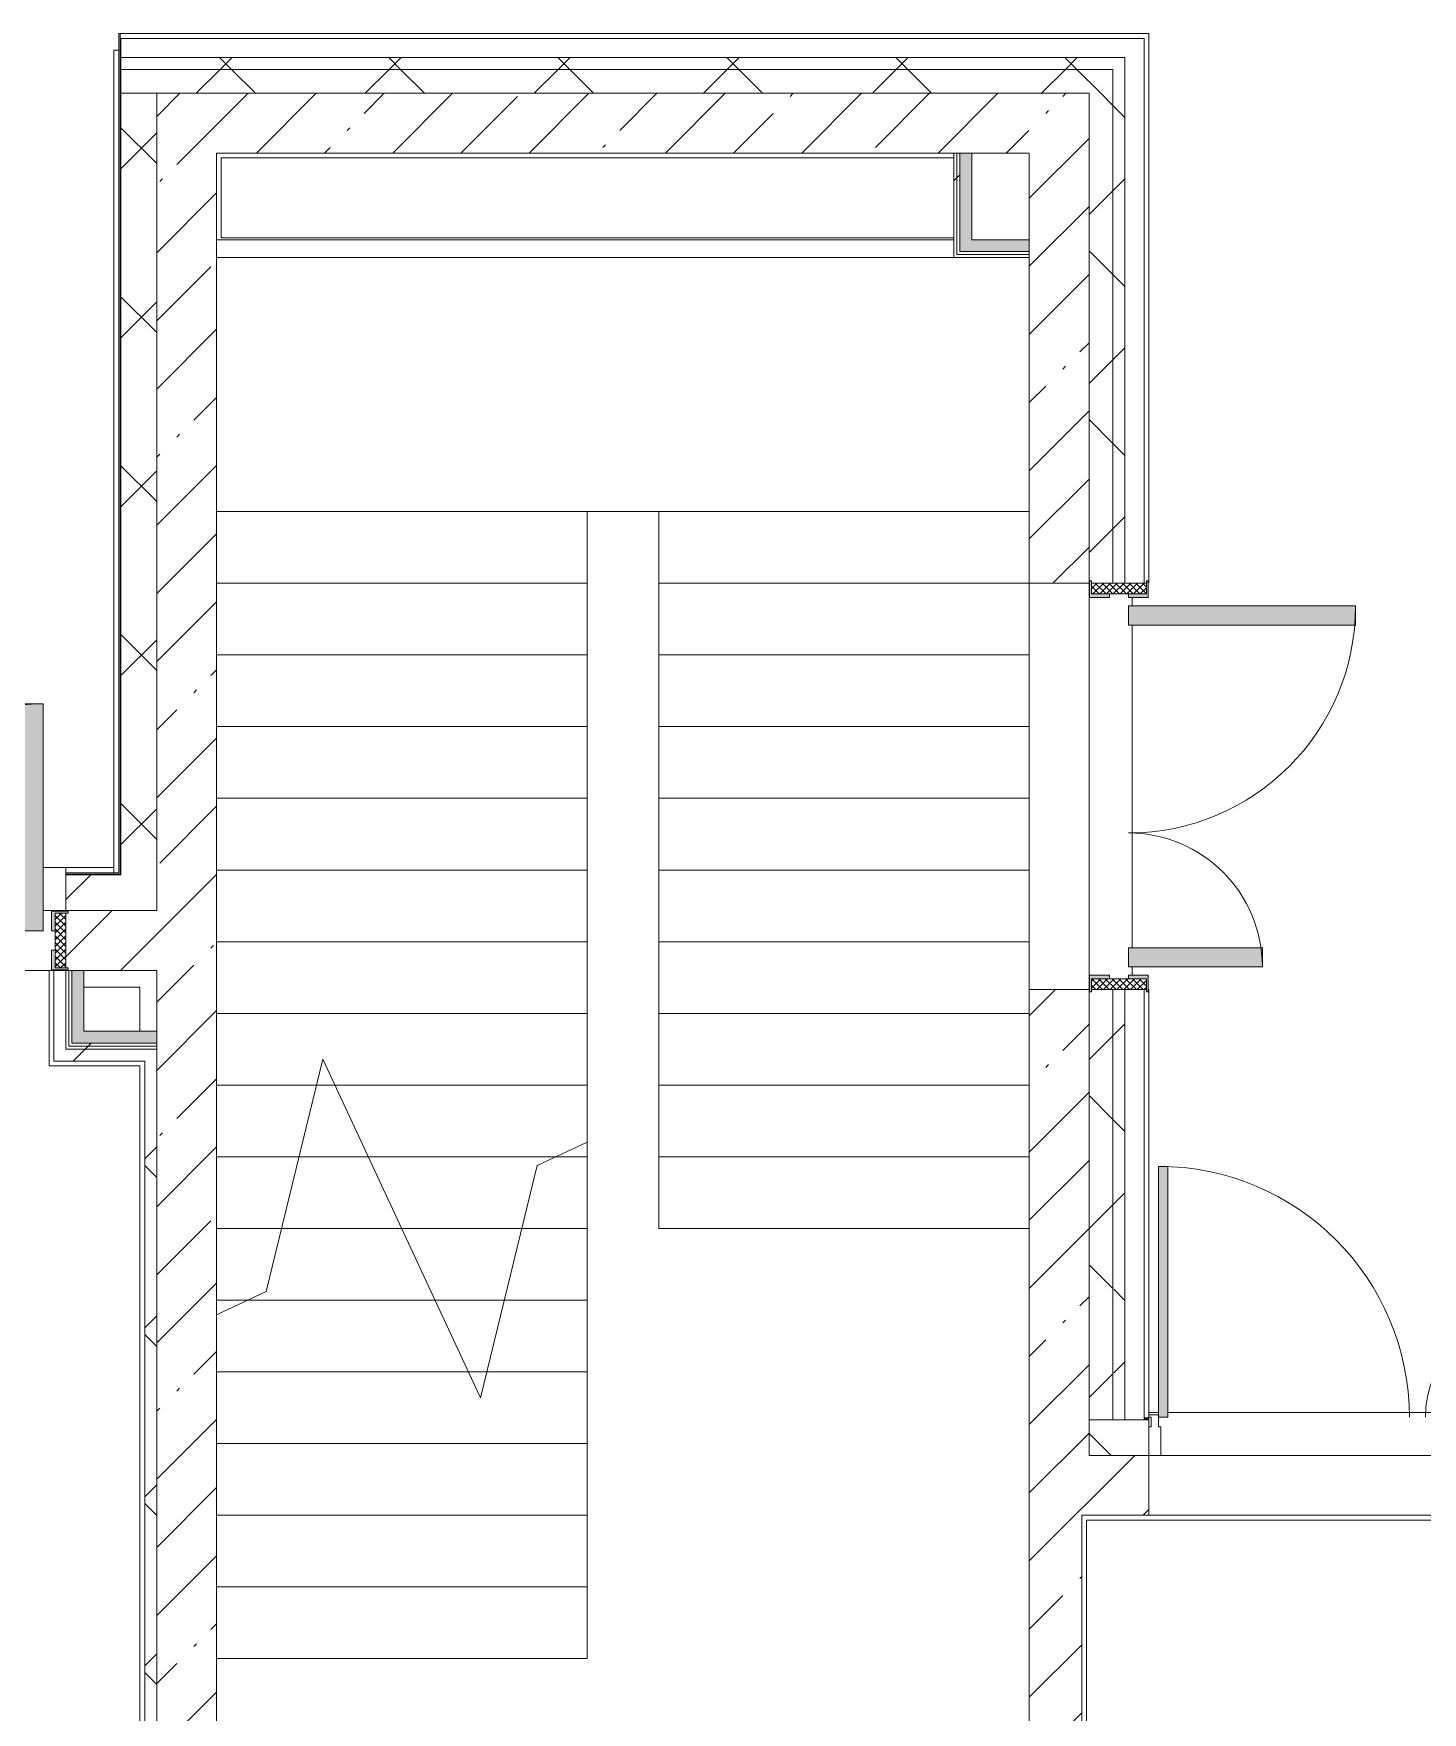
# Model space of a CAD drawing. Header units: millimetres. Extents: x -3724 to 231642, y -8553 to 29017.
# Drawn here: x 168349 to 174159, y 20325 to 27350 of the extents above; entities that cross this region are included whole.
import ezdxf

# ---------------------------------------------------------------- set-up
doc = ezdxf.new("R2010")
doc.units = ezdxf.units.MM
for name, color, linetype, lineweight, true_color in [('A-DOOR-2', 7, 'Continuous', 5, 0xaaaaaa), ('A-DOOR-3', 7, 'Continuous', 5, 0xe2e2e2), ('A-DOOR-FRAM-4', 7, 'Continuous', 5, 0xaaaaaa), ('A-FLOR-1', 7, 'Continuous', 5, 0xaaaaaa), ('I-WALL-2', 7, 'Continuous', 9, 0xe7e7e7)]:
    doc.layers.add(name, color=color, linetype=linetype, lineweight=lineweight, true_color=true_color)
for name, color, linetype, lineweight in [('A-GLAZ-CWMG-2', 7, 'Continuous', 5), ('A-WALL', 7, 'Continuous', 9), ('A-WALL-3', 7, 'Continuous', 5), ('I-WALL-3', 7, 'Continuous', 5), ('S-STRS-3', 7, 'Continuous', 5), ('S-STRS-MBND-2', 7, 'Continuous', 5)]:
    doc.layers.add(name, color=color, linetype=linetype, lineweight=lineweight)
pattern_1 = [(45, (79704.28, 0), (-285.1231, 285.1231), []), (45, (79989.4, 0), (-285.1231, 285.1231), [504.031, -100.806, 16.764, -84.042])]
pattern_2 = [(45, (79704.3, 0), (-353.5534, 353.5534), []), (135, (79704.3, 0), (-353.5534, -353.5534), [])]
pattern_3 = [(135, (1471.41, 189.685), (-14.14214, -14.14214), []), (225, (1471.41, 189.685), (14.14214, -14.14214), [])]
pattern_4 = [(45, (-651.384, 189.685), (-14.1421, 14.1421), []), (135, (-651.384, 189.685), (-14.1421, -14.1421), [])]
pattern_5 = [(45, (79704.3, 0), (-530.33, 530.33), []), (135, (79704.3, 0), (-530.33, -530.33), [])]

# ---------------------------------------------------------------- blocks, each defined once
blk = doc.blocks.new('110_Дверь_СКБ_2Ст_Внутренняя - ДН-7д_л__ ДОО_Дв_1450x2100h_Загрузочная_ Помещение холодильных камер-21737406-1_3_1_птичка')
at = {"layer": 'A-DOOR-2'}
h = blk.add_hatch(dxfattribs=at)
h.set_pattern_fill('FP_145', color=256, style=0, pattern_type=2)
h.set_pattern_definition(pattern_3)
h.paths.add_polyline_path([(862.5, -115), (862.5, 115), (817.5, 115), (817.5, -115)])
at = {"layer": 'A-DOOR-3'}
for points in [[(687.5, 40), (767.5, 40), (767.5, 990), (687.5, 990), (687.5, 92.1)], [(-742.5, 40), (-662.5, 40), (-662.5, 600), (-742.5, 600), (-742.5, 125)]]:
    blk.add_hatch(color=256, dxfattribs=at).paths.add_polyline_path(points)
h = blk.add_hatch(color=256, dxfattribs=at)
h.paths.add_polyline_path([(812.5, 40), (817.5, 40), (817.5, 115), (872.5, 115), (872.5, 123), (802.5, 123), (802.5, 40), (811.9, 40)])
h.paths.add_polyline_path([(-792.5, 40), (-777.5, 40), (-777.5, 123), (-847.5, 123), (-844.3, 115), (-792.5, 115)])
h = blk.add_hatch(color=256, dxfattribs=at)
h.paths.add_polyline_path([(872.5, -123), (872.5, -115), (817.5, -115), (811.9, -40), (802.5, -40), (802.5, -123), (862.5, -123)])
h.paths.add_polyline_path([(-847.5, -123), (-777.5, -123), (-777.5, -40), (-792.5, -40), (-792.5, -115), (-847.5, -115), (-847.5, -121)])
at = {"layer": 'A-DOOR-FRAM-4'}
h = blk.add_hatch(dxfattribs=at)
h.set_pattern_fill('FP_146', color=256, style=0, pattern_type=2)
h.set_pattern_definition(pattern_4)
h.paths.add_polyline_path([(-792.5, -115), (-792.5, 115), (-837.5, 115), (-837.5, -115)])
at = {"layer": 'A-DOOR-2'}
for p, q in [((767.5, 990), (687.5, 990)), ((687.5, 990), (687.5, 40)), ((767.5, 40), (767.5, 990)), ((-742.5, 600), (-742.5, 40)), ((-662.5, 600), (-742.5, 600)), ((-662.5, 40), (-662.5, 600)), ((-777.5, 123), (-847.5, 123)), ((-847.5, 123), (-847.5, 115)), ((-847.5, 115), (-792.5, 115)), ((-792.5, 115), (-792.5, 40)), ((-777.5, 40), (-777.5, 123)), ((872.5, 123), (802.5, 123)), ((802.5, 123), (802.5, 40)), ((817.5, 40), (817.5, 115)), ((817.5, 115), (872.5, 115)), ((872.5, 115), (872.5, 123)), ((-792.5, 40), (-777.5, 40)), ((-742.5, 40), (-662.5, 40)), ((687.5, 40), (767.5, 40)), ((802.5, 40), (817.5, 40)), ((-777.5, -40), (-792.5, -40)), ((-792.5, -40), (-792.5, -115)), ((-777.5, -123), (-777.5, -40)), ((817.5, -40), (802.5, -40)), ((802.5, -40), (802.5, -123)), ((817.5, -115), (817.5, -40)), ((-847.5, -115), (-847.5, -123)), ((-792.5, -115), (-847.5, -115)), ((-847.5, -123), (-777.5, -123)), ((802.5, -123), (872.5, -123)), ((872.5, -115), (817.5, -115)), ((872.5, -123), (872.5, -115))]:
    blk.add_line(p, q, dxfattribs=at)
for centre, radius, start, end in [((767.5, 40), 950, 90, 180), ((-742.5, 40), 560, 0, 90)]:
    blk.add_arc(centre, radius, start, end, dxfattribs=at)
at = {"layer": 'A-DOOR-FRAM-4'}
for p, q in [((-792.5, 115), (-837.5, 115)), ((-837.5, 115), (-837.5, -115)), ((-792.5, -115), (-792.5, 115)), ((862.5, 115), (817.5, 115)), ((817.5, 115), (817.5, -115)), ((862.5, -115), (862.5, 115)), ((-837.5, -115), (-792.5, -115)), ((817.5, -115), (862.5, -115))]:
    blk.add_line(p, q, dxfattribs=at)
blk = doc.blocks.new('110_Дверь_СКБ_2Ст_Внутренняя - ДН-4д_ ДОО_Дв_1450x2100h_Лестничная клетка-23615437-1_3_1_птичка')
at = {"layer": 'A-DOOR-2'}
h = blk.add_hatch(dxfattribs=at)
h.set_pattern_fill('FP_145', color=256, style=0, pattern_type=2)
h.set_pattern_definition(pattern_3)
h.paths.add_polyline_path([(862.5, 25), (862.5, 115), (817.5, 115), (817.5, -115), (862.5, -115), (862.5, -15)])
at = {"layer": 'A-DOOR-3'}
for points in [[(-662.5, 264), (-662.5, 990), (-742.5, 990), (-742.5, 40), (-662.5, 40), (-662.5, 105)], [(767.5, 264), (767.5, 600), (687.5, 600), (687.5, 40), (767.5, 40), (767.5, 109.2)]]:
    blk.add_hatch(color=256, dxfattribs=at).paths.add_polyline_path(points)
h = blk.add_hatch(color=256, dxfattribs=at)
h.paths.add_polyline_path([(872.5, 115), (872.5, 123), (802.5, 123), (802.5, 40), (817.5, 40), (817.5, 115), (862.5, 115)])
h.paths.add_polyline_path([(-777.5, 40), (-777.5, 123), (-847.5, 123), (-847.5, 115), (-792.5, 115), (-792.5, 40)])
h = blk.add_hatch(color=256, dxfattribs=at)
h.paths.add_polyline_path([(872.5, -115), (817.5, -115), (817.5, -40), (802.5, -40), (802.5, -123), (872.5, -123)])
h.paths.add_polyline_path([(-777.5, -83.5), (-777.5, -40), (-792.5, -40), (-792.5, -115), (-847.5, -115), (-847.5, -123), (-777.5, -123), (-777.5, -115)])
at = {"layer": 'A-DOOR-FRAM-4'}
h = blk.add_hatch(dxfattribs=at)
h.set_pattern_fill('FP_146', color=256, style=0, pattern_type=2)
h.set_pattern_definition(pattern_4)
h.paths.add_polyline_path([(-792.5, -115), (-792.5, 115), (-837.5, 115), (-837.5, -115)])
at = {"layer": 'A-DOOR-2'}
for p, q in [((-742.5, 990), (-742.5, 40)), ((-662.5, 990), (-742.5, 990)), ((-662.5, 40), (-662.5, 990)), ((767.5, 600), (687.5, 600)), ((687.5, 600), (687.5, 40)), ((767.5, 40), (767.5, 600)), ((-777.5, 123), (-847.5, 123)), ((-847.5, 123), (-847.5, 115)), ((-847.5, 115), (-792.5, 115)), ((-792.5, 115), (-792.5, 40)), ((-777.5, 40), (-777.5, 123)), ((872.5, 123), (802.5, 123)), ((802.5, 123), (802.5, 40)), ((817.5, 40), (817.5, 115)), ((817.5, 115), (872.5, 115)), ((872.5, 115), (872.5, 123)), ((-792.5, 40), (-777.5, 40)), ((-742.5, 40), (-662.5, 40)), ((687.5, 40), (767.5, 40)), ((802.5, 40), (817.5, 40)), ((-777.5, -40), (-792.5, -40)), ((-792.5, -40), (-792.5, -115)), ((-777.5, -123), (-777.5, -40)), ((817.5, -40), (802.5, -40)), ((802.5, -40), (802.5, -123)), ((817.5, -115), (817.5, -40)), ((-847.5, -115), (-847.5, -123)), ((-792.5, -115), (-847.5, -115)), ((-847.5, -123), (-777.5, -123)), ((802.5, -123), (872.5, -123)), ((872.5, -115), (817.5, -115)), ((872.5, -123), (872.5, -115))]:
    blk.add_line(p, q, dxfattribs=at)
for centre, radius, start, end in [((-742.5, 40), 950, 0, 90), ((767.5, 40), 560, 90, 180)]:
    blk.add_arc(centre, radius, start, end, dxfattribs=at)
at = {"layer": 'A-DOOR-FRAM-4'}
for p, q in [((-792.5, 115), (-837.5, 115)), ((-837.5, 115), (-837.5, -115)), ((-792.5, -115), (-792.5, 115)), ((862.5, 115), (817.5, 115)), ((817.5, 115), (817.5, -115)), ((862.5, -115), (862.5, 115)), ((-837.5, -115), (-792.5, -115)), ((817.5, -115), (862.5, -115))]:
    blk.add_line(p, q, dxfattribs=at)
blk = doc.blocks.new('DRS_ДПУ_распашная__2Ст_Прямоугольная1 - ВН-4_ Нр_ДО_1500х2200 глухая-26741401-1_3_1_птичка')
at = {"layer": 'A-DOOR-3'}
for points in [[(-770, 0), (-730, 0), (-730, 1050), (-770, 1050), (-770, 20)], [(770, 0), (770, 423.1), (730, 423.1), (730, 0)]]:
    blk.add_hatch(color=256, dxfattribs=at).paths.add_polyline_path(points)
at = {"layer": 'A-DOOR-2'}
for p, q in [((-770, 1050), (-770, 0)), ((-730, 1050), (-770, 1050)), ((-730, 0), (-730, 1050)), ((770, 423.1), (730, 423.1)), ((730, 423.1), (730, 0)), ((770, 0), (770, 423.1)), ((-770, 0), (-730, 0)), ((730, 0), (770, 0))]:
    blk.add_line(p, q, dxfattribs=at)
for centre, radius, start, end in [((-770, 0), 1050, 360, 90), ((770, 0), 423.1, 90, 180)]:
    blk.add_arc(centre, radius, start, end, dxfattribs=at)
blk = doc.blocks.new('Прямоугольный импост - Импост структурный с накладкой - 170мм-22855280-1_3_1_птичка')
at = {"layer": 'A-GLAZ-CWMG-2'}
for p, q in [((0, 160), (-50, 160)), ((-50, 160), (-50, 40)), ((0, 40), (0, 160)), ((-50, 40), (-40, 40)), ((-40, 40), (-40, 0)), ((-10, 0), (-10, 40)), ((-10, 40), (0, 40)), ((0, 0), (-10, 0)), ((0, -10), (0, 0)), ((-40, -10), (0, -10))]:
    blk.add_line(p, q, dxfattribs=at)
blk = doc.blocks.new('Зашивка приборов отопления4 - Зашивка приборов отопления-33272095-1_3_1_птичка')
at = {"layer": 'A-WALL-3'}
for p, q in [((121445, 18487.5), (124530, 18487.5)), ((124530, 18487.5), (121445, 18487.5)), ((121445, 18412.5), (124530, 18412.5))]:
    blk.add_line(p, q, dxfattribs=at)

msp = doc.modelspace()

# ---------------------------------------------------------------- hatches: boundary and pattern name
at = {"layer": 'A-WALL-3'}
h = msp.add_hatch(dxfattribs=at)
h.set_pattern_fill('FP_137', color=256, style=0, pattern_type=2)
h.set_pattern_definition(pattern_2)
h.paths.add_polyline_path([(172864.3, 27200), (172914.3, 27200), (172914.3, 27250), (168714.3, 27250), (168714.3, 27200), (172800.6, 27200)])
h = msp.add_hatch(dxfattribs=at)
h.set_pattern_fill('FP_137', color=256, style=0, pattern_type=2)
h.set_pattern_definition(pattern_2)
h.paths.add_polyline_path([(168714.3, 27100), (172864.3, 27100), (172864.3, 27200), (168714.3, 27200)])
h = msp.add_hatch(dxfattribs=at)
h.set_pattern_fill('FP_137', color=256, style=0, pattern_type=2)
h.set_pattern_definition(pattern_2)
h.paths.add_polyline_path([(172914.3, 21550), (172914.3, 23350), (172864.3, 23350), (172868.9, 21550), (172913.9, 21550)])
h.paths.add_polyline_path([(172874.3, 25050), (172914.3, 25050), (172914.3, 27200), (172864.3, 27200), (172864.3, 25050)])
h = msp.add_hatch(dxfattribs=at)
h.set_pattern_fill('FP_137', color=256, style=0, pattern_type=2)
h.set_pattern_definition(pattern_2)
h.paths.add_polyline_path([(168836.7, 23680), (168864.3, 23680), (168864.3, 27100), (168714.3, 27100), (168714.3, 23680)])
h = msp.add_hatch(dxfattribs=at)
h.set_pattern_fill('FP_137', color=256, style=0, pattern_type=2)
h.set_pattern_definition(pattern_2)
h.paths.add_polyline_path([(172764.3, 21550), (172864.3, 21550), (172864.3, 23350), (172774.3, 23350), (172774.3, 23340), (172766.3, 23340), (172764.3, 21553)])
h.paths.add_polyline_path([(172798.3, 25050), (172864.3, 25050), (172864.3, 27100), (172764.3, 27100), (172766.3, 25060), (172774.3, 25060), (172774.3, 25050)])
h = msp.add_hatch(dxfattribs=at)
h.set_pattern_fill('FP_137', color=256, style=0, pattern_type=2)
h.set_pattern_definition(pattern_2)
h.paths.add_polyline_path([(165084.3, 23680), (165084.3, 23830), (164824.3, 23830), (164824.3, 23680), (164832.3, 23680)])
h.paths.add_polyline_path([(168559.3, 23680), (168714.3, 23680), (168711.3, 23830), (168484.3, 23830), (168484.3, 23680)])
h.paths.add_polyline_path([(166234.3, 23680), (166784.3, 23680), (166784.3, 23830), (166234.3, 23830), (166234.3, 23722)])
h = msp.add_hatch(dxfattribs=at)
h.set_pattern_fill('FP_137', color=256, style=0, pattern_type=2)
h.set_pattern_definition(pattern_2)
h.paths.add_polyline_path([(179446, 21400), (180854.3, 21400), (180854.3, 21550), (176314.3, 21550), (176314.3, 21400), (178784.3, 21400)])
h.paths.add_polyline_path([(186554.3, 21400), (186554.3, 21550), (185254.3, 21550), (185254.3, 21400), (185754.3, 21400)])
h.paths.add_polyline_path([(184354.3, 21400), (184354.3, 21550), (183154.3, 21550), (183154.3, 21400), (183641.2, 21400)])
h.paths.add_polyline_path([(190054.3, 21400), (190507.4, 21400), (190398.9, 21550), (189654.3, 21550), (189654.3, 21400), (189934, 21400)])
h.paths.add_polyline_path([(187454.3, 21400), (188754.3, 21400), (188754.3, 21550), (187454.3, 21550), (187454.3, 21540.1)])
h.paths.add_polyline_path([(173014.3, 21400), (173010.7, 21550), (172764.3, 21550), (172764.3, 21400), (172874.3, 21400)])
h.paths.add_polyline_path([(190754.3, 21400), (190939.4, 21400), (190830.9, 21550), (190645.8, 21550), (190674.7, 21510)])
at = {"layer": 'I-WALL-2'}
for points in [[(172224.3, 26437.5), (172274.3, 26437.5), (172274.3, 26850), (172224.3, 26850), (172224.3, 26487.5)], [(172274.3, 26437.5), (172514.3, 26437.5), (172514.3, 26487.5), (172274.3, 26487.5)], [(168509.3, 23125), (168559.3, 23125), (168559.3, 23430), (168509.3, 23430), (168509.3, 23135.2)], [(168734.9, 23125), (168864.3, 23125), (168864.3, 23175), (168559.3, 23175), (168559.3, 23125), (168577.3, 23125)]]:
    msp.add_hatch(color=256, dxfattribs=at).paths.add_polyline_path(points)
at = {"layer": 'I-WALL-3'}
h = msp.add_hatch(dxfattribs=at)
h.set_pattern_fill('FP_118', color=256, style=0, pattern_type=2)
h.set_pattern_definition(pattern_1)
h.paths.add_polyline_path([(169114.3, 17270), (169114.3, 27100), (168864.3, 27100), (168864.3, 17270), (168958.1, 17270)])
h = msp.add_hatch(dxfattribs=at)
h.set_pattern_fill('FP_118', color=256, style=0, pattern_type=2)
h.set_pattern_definition(pattern_1)
h.paths.add_polyline_path([(172479.2, 26850), (172514.3, 26850), (172514.3, 27100), (169114.3, 27100), (169114.3, 26850), (172199.3, 26850)])
h = msp.add_hatch(dxfattribs=at)
h.set_pattern_fill('FP_118', color=256, style=0, pattern_type=2)
h.set_pattern_definition(pattern_1)
h.paths.add_polyline_path([(172734.3, 21150), (172764.3, 21150), (172764.3, 23350), (172514.3, 23350), (172514.3, 21150)])
h.paths.add_polyline_path([(172764.3, 25050), (172764.3, 27100), (172514.3, 27100), (172514.3, 25050)])
h = msp.add_hatch(dxfattribs=at)
h.set_pattern_fill('FP_215', color=256, style=0, pattern_type=2)
h.set_pattern_definition(pattern_5)
h.paths.add_polyline_path([(172199.3, 26412.5), (172211.8, 26412.5), (172211.8, 26850), (172199.3, 26850), (172199.3, 26425)])
h = msp.add_hatch(dxfattribs=at)
h.set_pattern_fill('FP_215', color=256, style=0, pattern_type=2)
h.set_pattern_definition(pattern_5)
h.paths.add_polyline_path([(172211.8, 26425), (172224.3, 26425), (172224.3, 26850), (172211.8, 26850), (172211.8, 26437.5)])
h = msp.add_hatch(dxfattribs=at)
h.set_pattern_fill('FP_118', color=256, style=0, pattern_type=2)
h.set_pattern_definition(pattern_1)
h.paths.add_polyline_path([(168864.3, 23430), (168864.3, 23680), (168494.3, 23678), (168494.3, 23670), (168484.3, 23670), (168484.3, 23440), (168494.3, 23440), (168494.3, 23432), (168735, 23430)])
h.paths.add_polyline_path([(164704.3, 23430), (165054.3, 23432), (165054.3, 23440), (165084.3, 23440), (165084.3, 23670), (165054.3, 23670), (165054.3, 23678), (164704.3, 23680)])
h.paths.add_polyline_path([(166234.3, 23430), (166774.3, 23434), (166774.3, 23440), (166784.3, 23440), (166780.3, 23670), (166774.3, 23670.7), (166774.3, 23678), (166264.3, 23678), (166264.3, 23670), (166234.3, 23670), (166234.3, 23440), (166264.3, 23440), (166264.3, 23432), (166234.3, 23432)])
h = msp.add_hatch(dxfattribs=at)
h.set_pattern_fill('FP_215', color=256, style=0, pattern_type=2)
h.set_pattern_definition(pattern_5)
h.paths.add_polyline_path([(168734.9, 23100), (168864.3, 23104.6), (168864.3, 23112.5), (168496.8, 23112.5), (168496.8, 23100), (168670.2, 23100)])
h = msp.add_hatch(dxfattribs=at)
h.set_pattern_fill('FP_215', color=256, style=0, pattern_type=2)
h.set_pattern_definition(pattern_5)
h.paths.add_polyline_path([(168720, 23112.5), (168864.3, 23112.5), (168864.3, 23125), (168509.3, 23125), (168509.3, 23112.5), (168702.5, 23112.5)])
h = msp.add_hatch(dxfattribs=at)
h.set_pattern_fill('FP_137', color=256, style=0, pattern_type=2)
h.set_pattern_definition(pattern_2)
h.paths.add_polyline_path([(168538.6, 23050), (168814.3, 23051.3), (168814.3, 23100), (168484.3, 23100), (168484.3, 23050), (168508.4, 23050)])
h = msp.add_hatch(dxfattribs=at)
h.set_pattern_fill('FP_137', color=256, style=0, pattern_type=2)
h.set_pattern_definition(pattern_2)
h.paths.add_polyline_path([(168814.3, 19350), (168864.3, 19351.2), (168864.3, 23100), (168814.3, 23100), (168814.3, 19370)])
h = msp.add_hatch(dxfattribs=at)
h.set_pattern_fill('FP_118', color=256, style=0, pattern_type=2)
h.set_pattern_definition(pattern_1)
h.paths.add_polyline_path([(176384.3, 21150), (180284.3, 21150), (180284.3, 21400), (176314.3, 21400), (176314.3, 21150)])
h.paths.add_polyline_path([(173014.3, 21150), (173014.3, 21400), (172764.3, 21400), (172764.3, 21150), (172949.8, 21150)])
h = msp.add_hatch(dxfattribs=at)
h.set_pattern_fill('FP_118', color=256, style=0, pattern_type=2)
h.set_pattern_definition(pattern_1)
h.paths.add_polyline_path([(172704.3, 13620), (172704.3, 13628), (172734.3, 13628), (172733.9, 21150), (172514.3, 21150), (172514.3, 13620), (172628.8, 13620)])

# ---------------------------------------------------------------- linework, layer by layer
at = {"layer": 'A-FLOR-1'}
for p, q in [((172199.3, 26830), (169134.3, 26830)), ((169134.3, 26830), (169134.3, 26495)), ((169134.3, 26495), (172199.3, 26495)), ((168794.3, 23360), (168559.3, 23360)), ((168794.3, 23175), (168794.3, 23360)), ((174634.3, 21150), (173014.3, 21150)), ((174614.3, 21130), (172754.3, 21130)), ((172754.3, 21130), (172754.3, 13628))]:
    msp.add_line(p, q, dxfattribs=at)
at = {"layer": 'A-WALL'}
for p, q in [((168711.3, 27350), (168711.3, 23833)), ((172994.3, 27330), (168711.3, 27330)), ((168714.3, 27330), (168714.3, 23830)), ((172994.3, 25050), (172994.3, 27330)), ((172914.3, 27250), (168714.3, 27250)), ((172864.3, 27200), (168714.3, 27200)), ((172864.3, 25050), (172864.3, 27200)), ((172914.3, 25050), (172914.3, 27250)), ((168864.3, 27100), (168714.3, 27100)), ((172764.3, 25050), (172764.3, 27100)), ((172211.8, 26425), (172211.8, 26850)), ((172224.3, 26437.5), (172224.3, 26850)), ((172514.3, 26412.5), (172514.3, 26487.5)), ((172514.3, 26425), (172211.8, 26425)), ((172514.3, 26437.5), (172224.3, 26437.5)), ((168484.3, 23833), (168711.3, 23833)), ((168484.3, 23830), (168714.3, 23830)), ((168484.3, 23680), (168714.3, 23680)), ((168434.3, 23430), (168434.3, 23050)), ((168484.3, 23430), (168559.3, 23430)), ((168496.8, 23112.5), (168496.8, 23430)), ((168509.3, 23125), (168509.3, 23430)), ((172764.3, 23350), (172764.3, 21400)), ((172864.3, 21550), (172864.3, 23350)), ((172914.3, 21550), (172914.3, 23350)), ((172994.3, 21550), (172994.3, 23350)), ((168864.3, 23112.5), (168496.8, 23112.5)), ((168864.3, 23125), (168509.3, 23125)), ((168864.3, 19370), (168864.3, 23175)), ((168434.3, 23050), (168814.3, 23050)), ((168864.3, 23100), (168496.8, 23100)), ((168814.3, 23050), (168814.3, 19350)), ((173014.3, 21550), (172764.3, 21550)), ((172994.3, 21558), (173014.3, 21558)), ((173014.3, 21553), (172994.3, 21553)), ((172764.3, 21400), (173014.3, 21400))]:
    msp.add_line(p, q, dxfattribs=at)
at = {"layer": 'A-WALL-3'}
for p, q in [((168706.3, 27350), (168706.3, 23838)), ((173014.3, 27350), (168706.3, 27350)), ((173014.3, 25050), (173014.3, 27350)), ((168684.3, 23838), (168684.3, 27280)), ((168706.3, 27280), (168684.3, 27280)), ((168864.3, 23680), (168864.3, 27100)), ((168864.3, 27100), (172764.3, 27100)), ((172944.3, 24990), (172944.3, 24955)), ((172944.3, 24875), (172944.3, 23525)), ((168389.3, 23860), (168684.3, 23860)), ((168484.3, 23860), (168484.3, 23680)), ((168706.3, 23838), (168484.3, 23838)), ((172944.3, 23445), (172944.3, 23410)), ((173014.3, 21400), (173014.3, 23350)), ((173014.3, 21580), (173054.3, 21580)), ((173094.3, 21580), (174554.3, 21580))]:
    msp.add_line(p, q, dxfattribs=at)
at = {"layer": 'I-WALL-3'}
for p, q in [((169114.3, 17850), (169114.3, 26850)), ((169114.3, 26850), (172514.3, 26850)), ((172199.3, 26850), (172199.3, 26412.5)), ((172274.3, 26487.5), (172274.3, 26850)), ((172514.3, 26850), (172514.3, 26487.5)), ((172514.3, 26487.5), (172274.3, 26487.5)), ((172199.3, 26412.5), (172514.3, 26412.5)), ((172514.3, 26412.5), (172514.3, 17850)), ((172514.3, 25050), (172764.3, 25050)), ((172764.3, 25050), (172764.3, 23350)), ((168389.3, 23680), (168484.3, 23680)), ((168864.3, 23680), (168714.3, 23680)), ((168484.3, 23430), (166784.3, 23430)), ((168414.3, 23430), (168414.3, 23030)), ((168484.3, 23430), (168484.3, 23100)), ((168559.3, 23430), (168864.3, 23430)), ((168559.3, 23175), (168559.3, 23430)), ((168864.3, 23430), (168864.3, 23175)), ((172764.3, 23350), (172514.3, 23350)), ((168864.3, 23175), (168559.3, 23175)), ((168496.8, 23100), (168484.3, 23100)), ((168414.3, 23030), (168794.3, 23030)), ((168794.3, 23030), (168794.3, 19370)), ((173014.3, 21150), (173014.3, 21400)), ((173064.3, 21400), (174584.3, 21400)), ((172734.3, 21150), (173014.3, 21150)), ((172734.3, 13628), (172734.3, 21150))]:
    msp.add_line(p, q, dxfattribs=at)
at = {"layer": 'S-STRS-3'}
for p, q in [((169532.8, 22950), (169609.5, 22950)), ((169532.8, 22950), (169609.5, 22950)), ((170664.3, 22650), (170664.3, 22711.4)), ((169459.9, 22650), (169749.4, 22650)), ((169459.9, 22650), (169749.4, 22650)), ((170532.6, 22650), (170664.3, 22650)), ((170532.6, 22650), (170664.3, 22650)), ((170664.3, 22350), (170664.3, 22650)), ((169387, 22350), (169889.3, 22350)), ((169387, 22350), (169889.3, 22350)), ((170391.5, 22350), (170664.3, 22350)), ((170391.5, 22350), (170664.3, 22350)), ((170664.3, 22050), (170664.3, 22350)), ((169245.9, 22050), (170029.2, 22050)), ((169245.9, 22050), (170029.2, 22050)), ((170318.6, 22050), (170664.3, 22050)), ((170318.6, 22050), (170664.3, 22050)), ((170664.3, 21750), (170664.3, 22050)), ((169114.3, 21750), (170169.1, 21750)), ((169114.3, 21750), (170169.1, 21750)), ((170245.7, 21750), (170664.3, 21750)), ((170245.7, 21750), (170664.3, 21750)), ((170664.3, 21450), (170664.3, 21750)), ((169114.3, 21450), (170664.3, 21450)), ((169114.3, 21450), (170664.3, 21450)), ((170664.3, 21150), (170664.3, 21450)), ((169114.3, 21150), (170664.3, 21150)), ((169114.3, 21150), (170664.3, 21150)), ((170664.3, 20850), (170664.3, 21150)), ((169114.3, 20850), (170664.3, 20850)), ((169114.3, 20850), (170664.3, 20850)), ((170664.3, 20550), (170664.3, 20850)), ((169114.3, 20550), (170664.3, 20550)), ((169114.3, 20550), (170664.3, 20550))]:
    msp.add_line(p, q, dxfattribs=at)
at = {"layer": 'S-STRS-MBND-2'}
for p, q in [((169114.3, 26850), (169114.3, 25350)), ((172514.3, 26850), (169114.3, 26850)), ((172514.3, 25350), (172514.3, 26850)), ((169114.3, 25350), (170664.3, 25350)), ((169114.3, 22650), (169114.3, 25350)), ((169114.3, 25350), (170664.3, 25350)), ((170664.3, 25350), (170964.3, 25350)), ((170664.3, 22711.4), (170664.3, 25350)), ((172514.3, 25350), (170964.3, 25350)), ((170964.3, 25350), (170964.3, 22350)), ((172514.3, 25350), (170964.3, 25350)), ((172514.3, 25350), (172514.3, 22350)), ((169114.3, 25050), (170664.3, 25050)), ((169114.3, 25050), (170664.3, 25050)), ((172514.3, 25050), (170964.3, 25050)), ((172514.3, 25050), (170964.3, 25050)), ((169114.3, 24750), (170664.3, 24750)), ((169114.3, 24750), (170664.3, 24750)), ((172514.3, 24750), (170964.3, 24750)), ((172514.3, 24750), (170964.3, 24750)), ((169114.3, 24450), (170664.3, 24450)), ((169114.3, 24450), (170664.3, 24450)), ((172514.3, 24450), (170964.3, 24450)), ((172514.3, 24450), (170964.3, 24450)), ((169114.3, 24150), (170664.3, 24150)), ((169114.3, 24150), (170664.3, 24150)), ((172514.3, 24150), (170964.3, 24150)), ((172514.3, 24150), (170964.3, 24150)), ((169114.3, 23850), (170664.3, 23850)), ((169114.3, 23850), (170664.3, 23850)), ((172514.3, 23850), (170964.3, 23850)), ((172514.3, 23850), (170964.3, 23850)), ((169114.3, 23550), (170664.3, 23550)), ((169114.3, 23550), (170664.3, 23550)), ((172514.3, 23550), (170964.3, 23550)), ((172514.3, 23550), (170964.3, 23550)), ((169114.3, 23250), (170664.3, 23250)), ((169114.3, 23250), (170664.3, 23250)), ((172514.3, 23250), (170964.3, 23250)), ((172514.3, 23250), (170964.3, 23250)), ((169559.1, 23058.1), (169322.8, 22085.9)), ((170219.4, 21641.9), (169559.1, 23058.1)), ((169114.3, 22950), (169532.8, 22950)), ((169114.3, 22950), (169532.8, 22950)), ((169609.5, 22950), (170664.3, 22950)), ((169609.5, 22950), (170664.3, 22950)), ((172514.3, 22950), (170964.3, 22950)), ((172514.3, 22950), (170964.3, 22950)), ((170664.3, 22711.4), (170455.7, 22614.1)), ((169114.3, 22650), (169459.9, 22650)), ((169114.3, 22650), (169459.9, 22650)), ((169749.4, 22650), (170532.6, 22650)), ((169749.4, 22650), (170532.6, 22650)), ((172514.3, 22650), (170964.3, 22650)), ((172514.3, 22650), (170964.3, 22650)), ((170455.7, 22614.1), (170219.4, 21641.9)), ((169114.3, 22350), (169387, 22350)), ((169114.3, 22350), (169387, 22350)), ((169889.3, 22350), (170391.5, 22350)), ((169889.3, 22350), (170391.5, 22350)), ((172514.3, 22350), (170964.3, 22350)), ((169322.8, 22085.9), (169114.3, 21988.6)), ((169114.3, 22050), (169245.9, 22050)), ((169114.3, 22050), (169245.9, 22050)), ((170029.2, 22050), (170318.6, 22050)), ((170029.2, 22050), (170318.6, 22050)), ((170169.1, 21750), (170245.7, 21750)), ((170169.1, 21750), (170245.7, 21750))]:
    msp.add_line(p, q, dxfattribs=at)

# ---------------------------------------------------------------- block references
at = {"layer": 'A-DOOR-2', "rotation": 269.9999999999998}
msp.add_blockref('110_Дверь_СКБ_2Ст_Внутренняя - ДН-4д_ ДОО_Дв_1450x2100h_Лестничная клетка-23615437-1_3_1_птичка', (172889.3, 24212.5), dxfattribs=at)
at = {"layer": 'A-DOOR-2'}
for name, p in [('110_Дверь_СКБ_2Ст_Внутренняя - ДН-7д_л__ ДОО_Дв_1450x2100h_Загрузочная_ Помещение холодильных камер-21737406-1_3_1_птичка', (167621.8, 23555)), ('DRS_ДПУ_распашная__2Ст_Прямоугольная1 - ВН-4_ Нр_ДО_1500х2200 глухая-26741401-1_3_1_птичка', (173824.3, 21560))]:
    msp.add_blockref(name, p, dxfattribs=at)
at = {"layer": 'A-GLAZ-CWMG-2', "rotation": 180}
msp.add_blockref('Прямоугольный импост - Импост структурный с накладкой - 170мм-22855280-1_3_1_птичка', (173014.3, 21560), dxfattribs=at)
at = {"layer": 'A-WALL-3'}
msp.add_blockref('Зашивка приборов отопления4 - Зашивка приборов отопления-33272095-1_3_1_птичка', (47669.3, 8000), dxfattribs=at)

doc.saveas('drawing.dxf')
